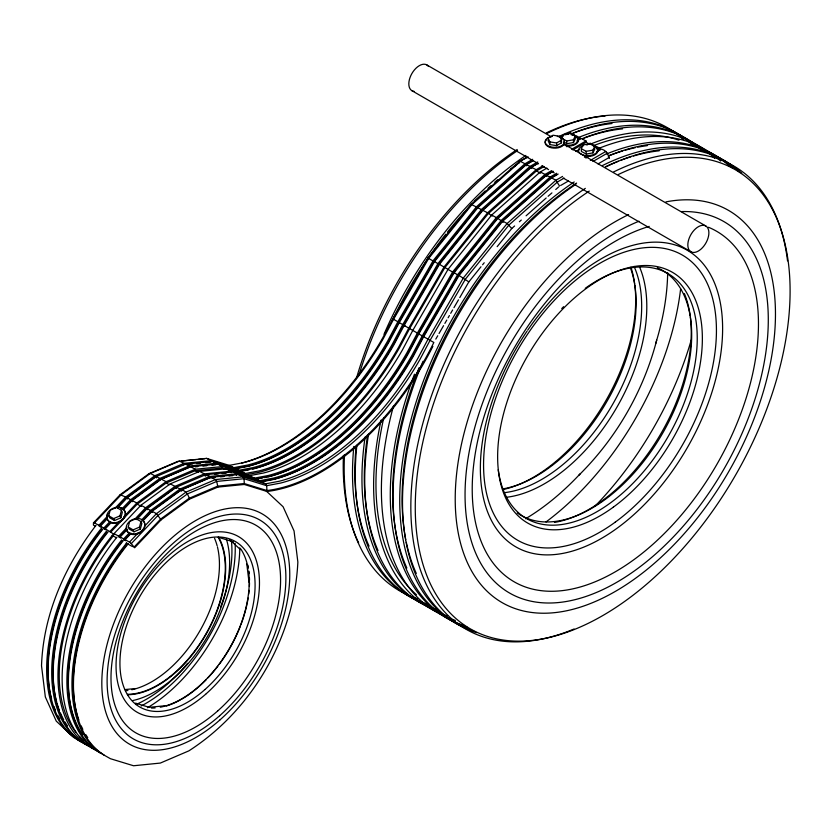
<?xml version="1.0" encoding="UTF-8"?>
<svg xmlns="http://www.w3.org/2000/svg" width="830" height="830" viewBox="0 0 830 830"><rect width="100%" height="100%" fill="white"/><g stroke="black" fill="none" stroke-linecap="round" stroke-linejoin="round"><path stroke-width="1.25" d="M532.704 159.298L524.965 163.769L476.524 206.722L433.094 260.745L397.84 321.801L387.641 341.047A201.503 116.335 -60 0 1 247.807 465.008L233.728 467.664L229.184 465.36L206.556 458.368L177.848 461.397L148.995 473.671L120.143 494.711L93.479 522.859L93.427 525.131L95.543 526.293M183.752 464.831L183.949 463.368L179.456 461.055L150.365 473.422L121.284 494.639L94.516 522.9L93.479 522.859M205.653 476.109L204.149 475.331L204.356 473.868L199.553 471.399L170.243 483.869L140.924 505.252L114.042 533.628L114.55 534.613L105.296 528.824L111.355 522.433M142.324 520.732L150.977 511.612L180.11 490.354L209.253 477.966L209.461 476.503L205.861 474.646L175.068 487.708L145.987 508.915L136.494 518.947M656.696 340.196C643.489 391.148 616.109 438.572 578.583 475.497M108.73 515.772L110.193 510.211L116.542 507.462L121.439 510.294L122.342 512.245L120.879 517.806L114.519 520.545L109.622 517.723L108.73 515.772L113.627 518.605L114.519 520.545M120.879 517.806L119.977 515.855L121.439 510.294M128.225 527.029L129.688 521.468L136.037 518.719L140.934 521.551L141.837 523.502L140.374 529.063L134.014 531.802L129.117 528.98L128.225 527.029L133.122 529.862L134.014 531.802M140.374 529.063L139.482 527.112L140.934 521.551M518.76 163.344L519.289 161.58L527.009 157.119M210.633 462.175L211.1 460.681L206.556 458.368M231.248 472.654L231.726 471.16L226.87 468.701L199.553 471.399M236.405 475.268L236.882 473.785L233.24 471.928L205.861 474.646M573.395 139.824L575.19 136.079L570.293 133.474L563.612 134.626L561.817 138.371L566.703 140.965L573.395 139.824L573.489 142.542L566.797 143.694L563.861 142.138M573.489 142.542L575.283 138.797L575.19 136.079M581.301 148.715L583.096 144.97L589.777 143.818L594.664 146.422L594.757 149.141L592.962 152.886L586.281 154.038L581.394 151.444L581.301 148.715L586.188 151.309L592.879 150.168L594.664 146.422M532.912 160.564L525.193 165.014L477.032 207.718L433.862 261.429L398.732 322.268L388.513 341.535A203.07 117.238 -60 0 1 247.589 466.47L236.861 468.494M533.067 160.719L526.438 164.558L477.987 207.521L434.536 261.564L399.282 322.642L389.073 341.877A201.41 116.283 -60 0 1 249.301 465.786L235.243 468.442L212.625 461.449L185.453 464.146L154.899 477.105L126.056 498.145L117.165 507.524M537.923 163.23L530.204 167.681L481.991 210.436L438.769 264.21L403.619 325.09L393.399 344.357A202.748 117.061 -60 0 1 252.694 469.095M552.977 171.229L545.248 175.69L496.859 218.591L453.481 272.562L418.247 333.577L408.049 352.823A201.794 116.511 -60 0 1 267.997 476.97M553.143 171.395L546.482 175.234L497.803 218.404L454.155 272.697L418.797 333.951L408.599 353.165A200.134 115.546 -60 0 1 269.709 476.285L255.837 478.91L233.24 471.928M538.089 163.396L531.449 167.224L482.936 210.239L439.444 264.345L404.158 325.464L393.96 344.699A201.088 116.096 -60 0 1 254.405 468.411L240.399 471.056L217.771 464.074L190.558 466.771L161.342 479.19L132.136 500.5L123.473 509.641M556.889 174.528L550.259 178.357L501.818 221.32L458.388 275.342L423.134 336.409L412.925 355.645A201.483 116.325 -60 0 1 274.222 479.304M558.154 174.061L551.504 177.9L502.762 221.122L459.063 275.487L423.674 336.783L413.485 355.987A199.823 115.37 -60 0 1 274.813 478.92L260.994 481.525L238.397 474.553L210.955 477.271L181.511 489.793L152.066 511.27L143.372 520.441M435.802 339.107L437.742 335.745M439.039 333.504L443.573 325.651M444.87 323.399L446.81 320.038M448.107 317.797L449.404 315.545M450.7 313.304L452.641 309.943M453.937 307.691L458.471 299.838M459.768 297.596L468.836 281.889L480.975 266.783M96.031 525.338C65.02 565.738 43.222 614.376 41.521 665.816L45.339 696.961L56.274 721.135L73.943 737.631M528.274 156.953L519.289 161.58L471.118 204.284L427.938 258.006L392.818 318.845L382.599 338.121A203.028 117.217 -60 0 1 241.696 463.026M546.939 168.096L540.299 171.935L491.682 215.043L448.096 269.262L412.769 330.454L402.571 349.679A200.528 115.775 -60 0 1 263.411 473.048L249.477 475.673L226.87 468.701M482.593 264.77L484.212 262.757M497.17 246.655L511.737 228.53L514.6 225.988M107.257 518.802L100.347 526.106L100.855 527.092L99.393 526.293L98.884 525.307L107.527 516.177M115.308 507.96L125.683 497.014L154.816 475.766L183.949 463.368L211.1 460.681L233.728 467.664M99.393 526.293L107.392 517.847M117.632 507.846L127.146 497.803L156.299 476.545L159.858 478.412L189.053 465.993L216.257 463.306L238.884 470.288L252.901 467.632A201.182 116.148 -60 0 0 392.517 343.869L402.726 324.634L438.001 263.535L481.483 209.44L529.976 166.436L537.716 161.964M105.296 528.824L105.804 529.81L103.843 528.025L109.902 521.634M122.01 508.842L130.663 499.712L159.858 478.412L159.941 479.75L131.036 500.832L123.037 509.288M104.352 529.011L110.577 522.433M109.965 531.387L119.499 521.323M123.826 516.748L136.826 503.032L166.093 481.69L195.351 469.24L222.627 466.543L245.244 473.515L259.209 470.88A200.787 115.93 -60 0 0 398.556 347.355L408.754 328.13L444.06 266.97L487.604 212.802L536.17 169.735L542.81 165.896M110.473 532.372L137.199 504.163L166.176 483.029L195.154 470.703L222.15 468.027L229.308 470.237M127.115 529.654L120.174 536.989L120.682 537.975L119.219 537.176L118.711 536.19L126.523 527.942M135.197 518.781L145.613 507.784L174.985 486.37L204.356 473.868L231.726 471.16L254.322 478.142L268.214 475.517A200.227 115.598 -60 0 0 407.167 352.335L417.355 333.12L452.713 271.877L496.35 217.605L545.009 174.445L551.66 170.607M119.219 537.176L126.99 528.969M136.66 519.58L147.086 508.583L176.468 487.148L180.027 489.015L209.461 476.503L236.882 473.785L259.479 480.757L273.319 478.142A199.916 115.422 -60 0 0 412.054 355.157L422.242 335.943L457.621 274.668L501.299 220.324L550.02 177.122L556.681 173.273M131.213 533.285L125.123 539.708L125.631 540.693L124.178 539.894L123.67 538.909L129.75 532.487M141.909 519.653L150.603 510.481L180.027 489.015L180.11 490.354L181.594 491.132M124.178 539.894L130.227 533.514M125.123 539.708L129.501 542.115L138.195 532.933M145.157 525.587L156.465 513.646L185.962 492.128L215.458 479.584L242.941 476.866L265.538 483.838L279.316 481.234A199.542 115.204 -60 0 0 417.791 358.477L427.979 339.273L463.389 277.936L507.13 223.519L555.924 180.255L562.584 176.417M432.897 346.328A205.622 118.711 -60 0 1 266.99 491.474L244.29 484.471L217.844 487.086L189.468 499.162L161.093 519.85L134.647 547.769L131.285 543.619L158.157 515.243L187.456 493.881L216.755 481.421L244.062 478.713L266.669 485.695L280.613 483.06A200.611 115.827 -60 0 0 419.835 359.649L430.023 340.414L465.35 279.233L508.925 225.034L557.521 181.936L564.161 178.097M134.087 547.095L160.595 519.103L189.116 498.301L217.636 486.173L244.217 483.537L266.907 490.54A204.813 118.254 -60 0 0 433.841 342.468L418.797 333.951M519.383 221.745L521.302 220.043M526.085 215.8L546.182 197.986M548.091 196.285L551.919 192.892M555.747 189.499L558.611 186.958M548.122 138.06L553.019 135.228L559.7 136.265L561.495 140.125L561.495 142.802L556.598 145.624L549.906 144.596L548.122 140.737L548.122 138.06L549.906 141.92L549.906 144.596M565.593 134.844L570.272 132.696L574.723 135.041L574.806 136.369M568.062 133.972L570.272 132.696M549.906 141.92L556.598 142.957L561.495 140.125M577.556 138.973L579.765 137.697L579.848 139.025M566.859 146.775L569.079 145.499M576.819 141.027L581.249 138.475L586.001 140.965L586.084 142.293L589.196 143.932M571.6 149.275L586.001 140.965M544.127 166.519L536.398 170.98L488.113 213.798L444.828 267.644L409.647 328.587L399.427 347.843A202.354 116.833 -60 0 1 258.991 472.332L244.798 475.019L245.244 473.515L240.399 471.056M572.835 149.95L586.084 142.293M575.75 151.465L579.07 149.545M586.82 145.074L590.151 143.154L594.892 145.644L594.975 146.983M584.413 157.264L587.733 155.345M597.714 149.587L599.934 148.3L600.017 149.628L596.697 151.548M585.887 158.053L590.327 155.49M596.978 151.641L601.418 149.078C606.014 150.282 608.338 154.058 609.376 158.406M590.327 160.398L605.869 151.423M592.962 161.476L607.363 153.156M560.675 185.474L568.363 181.033M598.036 163.904L609.023 157.555M113.627 518.605L119.977 515.855M133.122 529.862L139.482 527.112M159.941 479.75L188.846 467.456L189.053 465.993L185.453 464.146M228.582 465.495L243.304 462.694A201.783 116.501 -60 0 0 383.336 338.557L393.545 319.311L428.768 258.296L472.156 204.325L520.535 161.414L524.965 163.769L525.193 165.014M241.997 471.108L249.125 469.77M255.059 479.418L262.114 478.08M264.469 477.634L266.824 477.198M261.377 481.815L273.101 479.595M148.995 473.671L150.365 473.422L154.816 475.766L154.899 477.105M181.697 461.013L195.776 459.623M198.339 459.364L204.74 458.731M188.867 464.323L192.705 463.949M196.544 463.565L200.393 463.182M205.508 462.684L209.347 462.3M195.257 466.823L197.831 466.574M202.956 466.066L206.805 465.682M211.941 465.174L215.79 464.79M204.149 475.331L209.316 474.822M214.472 474.314L218.342 473.93M222.222 473.546L226.092 473.162M209.253 477.966L215.427 477.354M220.365 476.856L224.059 476.493M228.997 476.005L232.701 475.642M125.361 689.533L135.28 688.547M148.944 707.347L165.056 705.749M120.143 494.711L125.683 497.014L126.056 498.145M471.118 204.284L487.604 212.802L492.19 216.039M219.794 537.695L233.604 541.959M135.56 703.124L149.369 707.388M393.877 319.301L392.818 318.845L398.732 322.268M235.243 468.442L238.884 470.288M249.477 475.673L254.322 478.142M255.837 478.91L259.479 480.757M260.994 481.525L265.538 483.838L266.669 485.695L266.99 491.474M212.625 461.449L216.257 463.306M217.771 464.074L222.627 466.543L222.15 468.027L224.276 469.106M238.397 474.553L242.941 476.866L244.062 478.713L244.29 484.471M403.619 325.09L399.282 322.642M405.05 325.92L404.158 325.464L418.247 333.577M190.558 466.771L195.351 469.24L195.154 470.703L198.297 472.322M210.955 477.271L215.458 479.584L216.755 481.421L217.844 487.086M161.342 479.19L166.093 481.69L166.176 483.029L169.289 484.668M170.243 483.869L174.985 486.37L175.068 487.708L176.551 488.486M181.511 489.793C186.138 490.987 188.431 494.805 189.468 499.162M576.207 135.819L579.765 137.697M596.376 146.433L599.934 148.3M546.482 175.234L550.02 177.122L550.259 178.357M551.504 177.9L555.924 180.255L559.576 186.107M546.721 176.479L545.248 175.69L545.009 174.445L540.299 171.935L540.527 173.179L536.398 170.98L536.17 169.735L531.449 167.224L531.677 168.469M140.27 505.823L137.199 504.163L136.826 503.032L132.136 500.5L132.51 501.631L131.036 500.832L130.663 499.712L127.146 497.803L127.519 498.934M491.682 215.043L496.35 217.605L496.859 218.591M497.803 218.404L503.271 222.118L502.762 221.122L507.13 223.519L511.737 228.53M94.516 522.9L98.884 525.307M100.347 526.106L103.843 528.025M114.042 533.628L118.711 536.19M120.174 536.989L123.67 538.909M112.247 535.464L116.293 537.684M126.202 543.131L132.541 546.607M434.536 261.564L438.769 264.21M439.444 264.345L453.481 272.562M454.155 272.697L458.388 275.342M459.063 275.487L468.836 281.889M426.796 64.916L551.172 136.722M563.497 143.839L705.801 225.988A14.888 8.601 -60 0 1 701.08 249.052A14.888 8.601 -60 0 1 688.184 241.613A14.888 8.601 -60 0 1 705.801 225.988M411.908 90.698L538.525 163.8M541.886 165.741L548.609 169.621M551.971 171.561L554.212 172.858M563.176 178.035L690.913 251.781M129.501 542.115L131.285 543.619M433.862 261.429L427.938 258.006L428.643 259.074M266.357 491.111L283.103 506.757L294.048 530.93L297.856 562.066C294.235 637.367 252.247 710.096 188.846 750.87L160.335 763.071L133.568 765.758L110.452 758.713L105.566 755.964A155.054 89.516 -60 0 1 128.276 543.692M229.858 539.791L240.451 549.626M161.093 519.85L156.465 513.646L152.066 511.27L152.44 512.401L150.977 511.612L150.603 510.481L147.086 508.583L147.46 509.703M560.603 140.872L561.495 142.802M145.987 508.915L145.613 507.784L140.924 505.252L141.297 506.383M530.204 167.681L529.976 166.436L526.438 164.558L526.666 165.803M246.759 563.684L249.042 582.39M156.299 476.545L156.382 477.883M592.879 150.168L592.962 152.886M586.188 151.309L586.281 154.038M566.703 140.965L566.797 143.694M556.598 142.957L556.598 145.624M247.765 564.971A96.031 55.444 -60 0 1 248.253 567.357M248.844 571.082A96.031 55.444 -60 0 1 249.135 573.644M249.415 577.587A96.031 55.444 -60 0 1 249.498 580.263M249.498 582.816A96.031 55.444 -60 0 1 249.374 586.499M249.114 590.275A96.031 55.444 -60 0 1 248.699 594.124M248.149 598.015A96.031 55.444 -60 0 1 247.195 603.244M246.946 604.416A96.031 55.444 -60 0 1 240.866 624.876M240.41 626.069A96.031 55.444 -60 0 1 219.307 664.259M217.823 666.231A96.031 55.444 -60 0 1 208.019 677.799M206.276 679.625A96.031 55.444 -60 0 1 181.604 699.223M180.432 699.898A96.031 55.444 -60 0 1 166.311 706.04M240.835 549.024A95.564 55.174 -60 0 1 246.925 562.968M247.216 564.11A95.564 55.174 -60 0 1 248.201 568.861M248.575 571.351A95.564 55.174 -60 0 1 165.294 705.998M164.164 706.32A95.564 55.174 -60 0 1 160.273 707.212M155.169 707.928A95.564 55.174 -60 0 1 151.444 708.083M214.565 538.338A95.564 55.174 -60 0 1 217.138 545.777M217.439 546.918A95.564 55.174 -60 0 1 198.266 633.601A95.564 55.174 -60 0 1 131.783 689.751M127.924 690.446A95.564 55.174 -60 0 1 125.382 690.736M218.176 537.259A95.564 55.174 -60 0 1 205.508 634.628A95.564 55.174 -60 0 1 127.519 694.274M218.518 536.948A96.031 55.444 -60 0 1 205.788 634.784A96.031 55.444 -60 0 1 127.426 694.731M226.31 538.898A105.535 60.932 -60 0 1 207.759 635.925A105.535 60.932 -60 0 1 133.007 700.499M231.414 540.652A120.848 69.772 -60 0 1 220.479 607.145M187.59 663.305A120.848 69.772 -60 0 1 135.902 704.556M235.129 543.277A126.409 72.988 -60 0 1 141.214 705.946M239.787 547.831A131.97 76.194 -60 0 1 147.481 707.71M101.167 753.35A155.054 89.516 -60 0 1 121.719 539.905M96.394 750.6A155.054 89.516 -60 0 1 116.957 537.155M93.323 748.743A155.054 89.516 -60 0 1 112.787 534.748M88.561 745.994A155.054 89.516 -60 0 1 108.025 531.999M85.978 744.583A155.054 89.516 -60 0 1 106.531 531.138M82.398 742.518A155.054 89.516 -60 0 1 102.962 529.073M80.915 741.657A155.054 89.516 -60 0 1 101.468 528.212M104.082 755.103A155.054 89.516 -60 0 1 126.783 542.83M100.503 753.038A155.054 89.516 -60 0 1 123.214 540.766M90.978 745.465A153.26 88.488 -60 0 1 86.891 742.85M83.965 740.599A153.26 88.488 -60 0 1 79.4 736.366M76.059 732.558A153.26 88.488 -60 0 1 113.419 535.651M87.752 737.58A153.26 88.488 -60 0 1 85.801 734.633M82.824 729.331A153.26 88.488 -60 0 1 81.226 725.939M78.86 719.963A153.26 88.488 -60 0 1 127.415 543.733M82.689 734.654A153.26 88.488 -60 0 1 122.352 540.807M67.5 725.887A153.26 88.488 -60 0 1 64.927 721.924M63.723 719.817A153.26 88.488 -60 0 1 60.466 713.084M59.501 710.698A153.26 88.488 -60 0 1 57.021 703.238M56.668 701.952A153.26 88.488 -60 0 1 107.163 532.04M59.864 718.998A153.26 88.488 -60 0 1 58.079 715.813M55.403 710.158A153.26 88.488 -60 0 1 53.992 706.569M51.605 699.026A153.26 88.488 -60 0 1 102.1 529.115M592.911 145.541A9.67 5.354 -2 0 1 595.484 153.56A9.67 5.354 -2 0 1 580.668 153.913A9.67 5.354 -2 0 1 583.241 145.769M596.48 148.248A9.67 5.354 -2 0 1 595.774 154.204A9.67 5.354 -2 0 1 585.596 156.351M578.437 151.34A9.67 5.354 -2 0 1 578.769 149.95M571.102 134.719A9.67 5.354 -2 0 1 577.524 141.795A9.67 5.354 -2 0 1 563.757 144.7M560.219 137.469A9.67 5.354 -2 0 1 563.767 135.425M578.292 140.55A9.67 5.354 -2 0 1 566.112 146.007M575.46 136.826A9.67 5.354 -2 0 1 576.995 137.905M414.097 91.373A14.888 8.601 -60 0 1 411.908 73.507A14.888 8.601 -60 0 1 428.477 66.462M473.733 631.008A267.509 154.453 -60 0 1 407.54 433.81A267.509 154.453 -60 0 1 574.215 181.946M602.435 165.554A267.509 154.453 -60 0 1 738.959 171.634M467.072 627.158A267.509 154.453 -60 0 1 423.041 361.289M608.151 156.061A267.509 154.453 -60 0 1 732.288 167.785M665.951 201.877A226.455 130.746 -60 0 1 730.784 467.996A226.455 130.746 -60 0 1 465.547 558.331A226.455 130.746 -60 0 1 628.611 214.597M455.4 620.425A267.509 154.453 -60 0 1 393.617 405.548M598.98 148.3A267.509 154.453 -60 0 1 720.616 161.051M476.513 632.616A267.509 154.453 -60 0 1 410.165 436.134A267.509 154.453 -60 0 1 575.875 184.302M605.215 167.162A267.509 154.453 -60 0 1 741.73 173.242M681.378 211.588A214.431 123.805 -60 0 1 714.817 484.066A214.431 123.805 -60 0 1 470.88 539.542A214.431 123.805 -60 0 1 638.976 221.226M613.546 171.976A267.509 154.453 -60 0 1 787.535 260.869M574.07 628.995A267.509 154.453 -60 0 1 410.923 500.272A267.509 154.453 -60 0 1 585.326 188.369M618.329 174.518A265.05 153.031 -60 0 1 761.93 421.381A265.05 153.031 -60 0 1 442.276 603.742A265.05 153.031 -60 0 1 589.259 191.097M416.297 573.437A264.189 152.533 -60 0 1 406.306 542.322M405.777 539.708A264.189 152.533 -60 0 1 576.622 183.077M605.589 166.747A264.189 152.533 -60 0 1 618.329 161.228M620.85 160.252A264.189 152.533 -60 0 1 630.966 156.777M633.477 156.019A264.189 152.533 -60 0 1 659.196 150.801M464.292 625.561A267.509 154.453 -60 0 1 414.461 374.185M606.626 153.944A267.509 154.453 -60 0 1 729.508 166.176M708.498 227.264A202.406 116.864 -60 0 1 683.329 512.691A202.406 116.864 -60 0 1 473.391 509.558A202.406 116.864 -60 0 1 649.247 226.383M527.745 330.122A171.302 98.905 -60 0 1 721.54 310.607A171.302 98.905 -60 0 1 555.685 554.45A171.302 98.905 -60 0 1 527.04 331.17M585.243 288.311A141.453 81.662 -60 0 1 696.422 324.063A141.453 81.662 -60 0 1 610.735 502.69A141.453 81.662 -60 0 1 498.228 469.697M561.734 308.563A141.453 81.662 -60 0 1 563.622 306.675M406.845 567.979A264.189 152.533 -60 0 1 419.098 367.68M608.878 155.77A264.189 152.533 -60 0 1 622.77 150.935M625.291 150.199A264.189 152.533 -60 0 1 635.24 147.709M637.71 147.201A264.189 152.533 -60 0 1 647.379 145.624M358.633 542.872A265.05 153.031 -60 0 1 343.433 455.348M356.371 378.594A265.05 153.031 -60 0 1 517.215 149.504M546.285 132.914A265.05 153.031 -60 0 1 605.07 116.024M418.164 598.928A267.509 154.453 -60 0 1 344.502 455.131M358.923 375.285A267.509 154.453 -60 0 1 517.526 150.624M546.866 133.474A267.509 154.453 -60 0 1 683.391 139.554M426.506 603.742A267.509 154.453 -60 0 1 353.839 446.457M384.02 334.262A267.509 154.453 -60 0 1 525.867 155.428M559.69 136.141A267.509 154.453 -60 0 1 691.722 144.368M369.06 546.171A264.189 152.533 -60 0 1 356.039 446.768M392.32 320.588A264.189 152.533 -60 0 1 445.803 234.164M447.432 232.11A264.189 152.533 -60 0 1 470.164 205.954M474.76 201.182A264.189 152.533 -60 0 1 485.125 191.014M487.999 188.327A264.189 152.533 -60 0 1 490.883 185.692M494.763 182.237A264.189 152.533 -60 0 1 497.678 179.705M510.409 169.341A264.189 152.533 -60 0 1 516.291 164.9M573.623 132.987A264.189 152.533 -60 0 1 611.969 123.525M429.286 605.35A267.509 154.453 -60 0 1 356.89 445.347M571.611 133.734A267.509 154.453 -60 0 1 694.503 145.966M435.947 609.199A267.509 154.453 -60 0 1 365.107 437.068M579.527 137.075A267.509 154.453 -60 0 1 701.174 149.815M378.024 550.539A264.189 152.533 -60 0 1 367.628 434.744M584.33 137.967A264.189 152.533 -60 0 1 622.593 128.858M438.728 610.797A267.509 154.453 -60 0 1 368.645 433.737M582.307 138.672A267.509 154.453 -60 0 1 703.954 151.423M591.199 143.808A267.509 154.453 -60 0 1 714.578 158.208M447.619 615.933A267.509 154.453 -60 0 1 381.126 420.073M416.484 594.788A264.189 152.533 -60 0 1 383.834 417.511M594.737 145.177A264.189 152.533 -60 0 1 678.961 140.166M657.298 267.81A141.453 81.662 -60 0 1 662.931 432.731A141.453 81.662 -60 0 1 517.215 512.95M684.397 293.581A144.762 83.581 -60 0 1 690.207 315.877M690.373 317.216A144.762 83.581 -60 0 1 554.45 522.433M639.484 266.824A144.762 83.581 -60 0 1 616.815 407.364A144.762 83.581 -60 0 1 506.435 497.274M634.058 266.43A141.453 81.662 -60 0 1 612.82 404.054A141.453 81.662 -60 0 1 504.526 492.647M630.292 267.53A141.453 81.662 -60 0 1 606.823 401.596A141.453 81.662 -60 0 1 502.451 488.953M630.945 267.229A144.762 83.581 -60 0 1 634.639 283.798M634.815 285.136A144.762 83.581 -60 0 1 503.748 489.399M667.662 272.655A204.128 117.85 -60 0 1 655.627 343.724M580.263 473.702A204.128 117.85 -60 0 1 525.577 518.76M680.631 288.788A224.733 129.75 -60 0 1 546.026 521.925M691.193 340.144A242.578 140.052 -60 0 1 594.861 506.342M557.314 136.369A9.67 5.582 0 0 1 562.73 144.97A9.67 5.582 0 0 1 546.887 144.97A9.67 5.582 0 0 1 552.303 136.369M564.151 141.131A9.67 5.582 0 0 1 553.548 148.114A9.67 5.582 0 0 1 546.43 139.782M120.578 508.074A9.67 7.314 -24.7 0 1 124.49 517.65A9.67 7.314 -24.7 0 1 111.936 523.066A9.67 7.314 -24.7 0 1 108.014 513.49M142.054 520.13A9.67 7.314 -24.7 0 1 139.658 533.036A9.67 7.314 -24.7 0 1 126.451 528.772M205 689.502A95.564 55.174 -60 0 0 235.295 541.471A95.564 55.174 -60 0 0 122.238 641.725A95.564 55.174 -60 0 0 205 689.502M206.328 693.641A101.416 58.556 -60 0 0 238.469 536.553A101.416 58.556 -60 0 0 118.493 642.939A101.416 58.556 -60 0 0 206.328 693.641M217.73 710.916A119.925 69.243 -60 0 0 255.744 525.151A119.925 69.243 -60 0 0 113.876 650.959A119.925 69.243 -60 0 0 217.73 710.916M219.628 715.761A126.409 72.988 -60 0 0 259.697 519.943A126.409 72.988 -60 0 0 110.151 652.556A126.409 72.988 -60 0 0 219.628 715.761M220.106 719.776A132.893 76.734 -60 0 0 262.228 513.915A132.893 76.734 -60 0 0 105.016 653.335A132.893 76.734 -60 0 0 220.106 719.776M615.196 522.184A164.672 95.077 -60 0 0 692.376 262.477A164.672 95.077 -60 0 0 492.429 408.308A164.672 95.077 -60 0 0 615.196 522.184M613.36 507.13A144.762 83.581 -60 0 0 681.212 278.818A144.762 83.581 -60 0 0 505.429 407.022A144.762 83.581 -60 0 0 613.36 507.13M113.938 522.755A9.67 7.314 -24.7 0 0 124.863 511.156A9.67 7.314 -24.7 0 0 109.145 511.031A9.67 7.314 -24.7 0 0 113.938 522.755M133.433 534.012A9.67 7.314 -24.7 0 0 144.358 522.412A9.67 7.314 -24.7 0 0 128.64 522.288A9.67 7.314 -24.7 0 0 133.433 534.012"/></g></svg>
